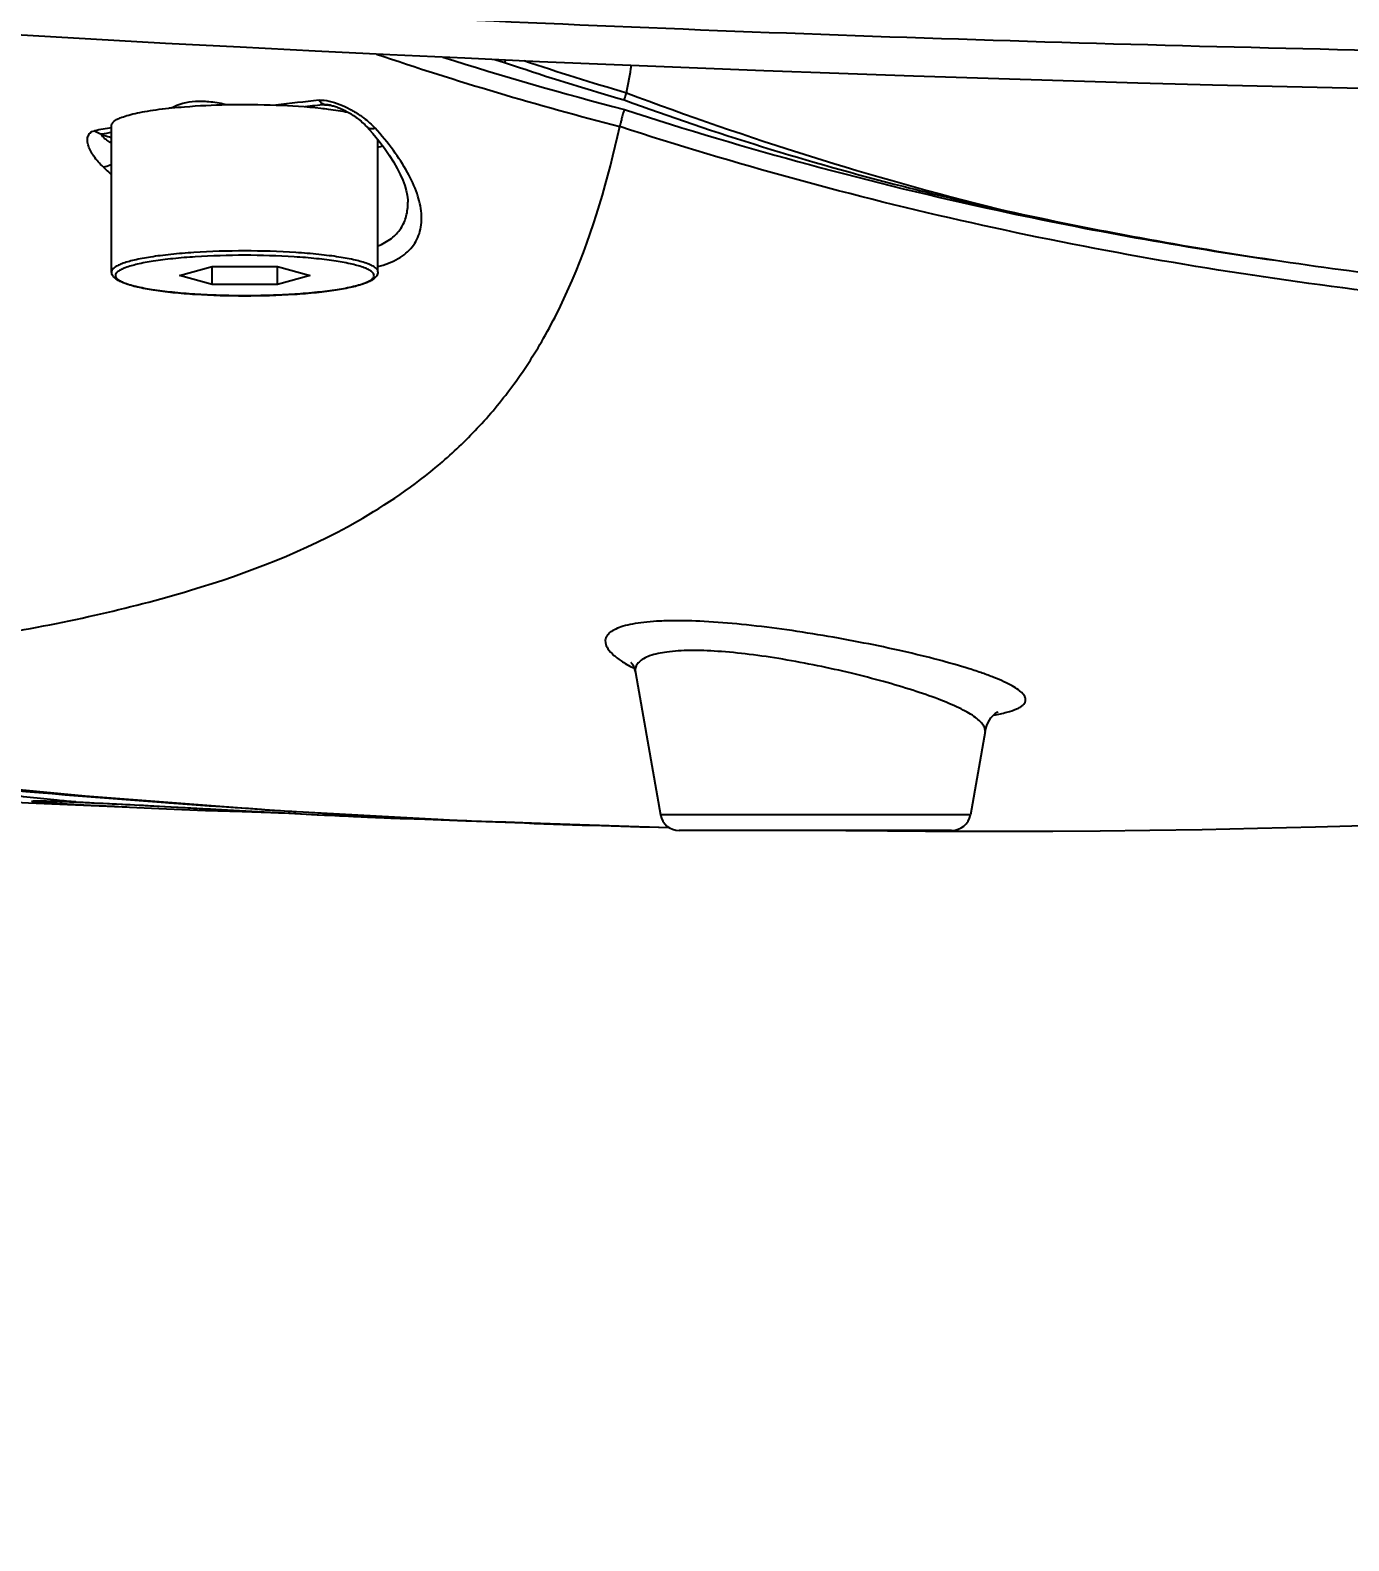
# Model space of a CAD drawing. Header units: millimetres. Extents: x 4086 to 8300, y 123 to 1549.
# Drawn here: x 7015.18 to 7023.85, y 966.24 to 976.17 of the extents above; entities that cross this region are included whole.
import ezdxf

# ---------------------------------------------------------------- set-up
doc = ezdxf.new("R2010")
doc.units = ezdxf.units.MM
doc.layers.add('外形图', color=7, linetype='Continuous')
doc.layers.add('尺寸标注', color=7, linetype='Continuous')
doc.styles.add('思源黑', font='SourceHanSansCN-Normal.ttf')
doc.dimstyles.new('尺寸标注_1_4比例', dxfattribs={"dimtxt": 7, "dimasz": 6, "dimexe": 2, "dimexo": 1.5, "dimgap": 1, "dimtad": 1, "dimdec": 1, "dimlfac": 4, "dimdsep": 46, "dimtxsty": '思源黑', "dimcen": 0.09, "dimadec": 0, "dimazin": 0, "dimtp": 0.01, "dimtm": 0.01, "dimtfac": 1, "dimtdec": 1, "dimtofl": 0, "dimtmove": 0, "dimatfit": 3, "dimfxl": 1, "dimtolj": 1, "dimarcsym": 0})

# ---------------------------------------------------------------- blocks, each defined once
blk = doc.blocks.new('*D803')
at = {"layer": 'Defpoints', "color": 0}
for p in [(7012.2174, 979.0587), (7029.0924, 964.7257), (7029.0924, 958.6171)]:
    blk.add_point(p, dxfattribs=at)
at = {"layer": '尺寸标注', "color": 0, "lineweight": -2}
for p, q in [((7012.2174, 977.5587), (7012.2174, 956.6171)), ((7029.0924, 963.2257), (7029.0924, 956.6171)), ((7018.2174, 958.6171), (7023.0924, 958.6171)), ((7029.0924, 958.6171), (7054.6129, 958.6171))]:
    blk.add_line(p, q, dxfattribs=at)
at = {"layer": '尺寸标注', "color": 0}
for points in [[(7018.2174, 959.6171), (7018.2174, 957.6171), (7012.2174, 958.6171)], [(7023.0924, 957.6171), (7023.0924, 959.6171), (7029.0924, 958.6171)]]:
    blk.add_solid(points, dxfattribs=at)
at = {"layer": '尺寸标注', "color": 0, "insert": (7044.9777, 963.2415), "char_height": 7, "attachment_point": 5, "style": '思源黑'}
blk.add_mtext('\\A1;67.5', dxfattribs=at)

msp = doc.modelspace()

# ---------------------------------------------------------------- linework, layer by layer
at = {"layer": '外形图'}
for p, q in [((7018.2363, 975.9786), (7018.2999, 975.958)), ((7018.2999, 975.958), (7018.3984, 975.9249)), ((7015.7174, 974.5821), (7015.7174, 975.5451)), ((7017.3929, 975.5368), (7017.4341, 975.4905)), ((7017.4674, 974.5821), (7017.4674, 975.45)), ((7016.1624, 974.5574), (7016.3774, 974.6156)), ((7016.3774, 974.6156), (7016.8074, 974.6156)), ((7016.3774, 974.4991), (7016.3774, 974.6156)), ((7016.8074, 974.6156), (7017.0224, 974.5574)), ((7016.8074, 974.4991), (7016.8074, 974.6156)), ((7016.3774, 974.4991), (7016.1624, 974.5574)), ((7016.8074, 974.4991), (7016.3774, 974.4991)), ((7017.0224, 974.5574), (7016.8074, 974.4991)), ((7018.9618, 972.1603), (7018.9622, 972.1432)), ((7019.1517, 971.9755), (7019.1563, 971.9609)), ((7019.1563, 971.9609), (7019.1593, 971.947)), ((7019.1582, 971.9646), (7019.1594, 971.9468)), ((7019.1594, 971.9468), (7019.3242, 971.0119)), ((7021.457, 971.5586), (7021.3606, 971.0119)), ((7015.2252, 971.1029), (7015.2296, 971.103)), ((7015.2296, 971.103), (7015.2349, 971.103)), ((7015.2349, 971.103), (7015.2412, 971.103)), ((7015.2412, 971.103), (7015.2484, 971.103)), ((7015.2484, 971.103), (7015.2568, 971.103)), ((7015.2568, 971.103), (7015.2715, 971.1028)), ((7015.2715, 971.1028), (7015.2896, 971.1024)), ((7015.2896, 971.1024), (7015.3111, 971.1019)), ((7015.3111, 971.1019), (7015.3459, 971.101)), ((7015.3459, 971.101), (7015.4006, 971.0991)), ((7015.4006, 971.0991), (7015.4555, 971.097)), ((7015.4815, 971.0961), (7015.4842, 971.096)), ((7015.4815, 971.096), (7015.4843, 971.0959)), ((7015.5852, 971.0914), (7015.7034, 971.0857)), ((7015.7034, 971.0857), (7015.8335, 971.0791)), ((7015.8335, 971.0791), (7015.9739, 971.0716)), ((7015.8832, 971.0589), (7016.027, 971.0529)), ((7016.027, 971.0529), (7016.1783, 971.047)), ((7016.1783, 971.047), (7016.3349, 971.0411)), ((7016.3349, 971.0411), (7016.5755, 971.0325)), ((7016.519, 971.0416), (7016.7619, 971.0285)), ((7016.5755, 971.0325), (7016.8889, 971.0218)), ((7016.7619, 971.0285), (7016.9213, 971.0201)), ((7016.9213, 971.0201), (7017.0689, 971.0126)), ((7017.0689, 971.0126), (7017.1978, 971.0063)), ((7017.1978, 971.0063), (7017.3105, 971.0011)), ((7017.3105, 971.0011), (7017.4519, 970.9948)), ((7017.4519, 970.9948), (7017.5652, 970.9902)), ((7021.3606, 971.0119), (7019.3242, 971.0119)), ((7017.5652, 970.9902), (7017.776, 970.9824)), ((7021.2375, 970.9086), (7019.4473, 970.9086)), ((7020.543, 970.9086), (7020.8166, 970.9061))]:
    msp.add_line(p, q, dxfattribs=at)
for points in [[(7015.0885, 976.1412), (7015.58, 976.1131), (7016.0716, 976.086), (7016.5631, 976.0598), (7017.0547, 976.0347), (7017.5462, 976.0106), (7018.0378, 975.9875), (7018.5293, 975.9654), (7019.0208, 975.9443), (7019.5123, 975.9242), (7020.0038, 975.9051), (7020.4953, 975.887), (7020.9867, 975.87), (7021.4781, 975.8539), (7021.9695, 975.8388), (7022.4608, 975.8248), (7022.9521, 975.8117), (7023.4434, 975.7997), (7023.9346, 975.7886)], [(7017.1396, 975.6794), (7017.1431, 975.679), (7017.1476, 975.6783), (7017.1524, 975.6775), (7017.1576, 975.6764), (7017.1631, 975.6752), (7017.1689, 975.6738), (7017.1749, 975.6721), (7017.1813, 975.6702), (7017.1879, 975.6681), (7017.1949, 975.6658), (7017.2021, 975.6631), (7017.2096, 975.6603), (7017.2173, 975.6572), (7017.2251, 975.6539), (7017.2331, 975.6503), (7017.2411, 975.6466), (7017.2493, 975.6426), (7017.2575, 975.6384), (7017.2657, 975.634)], [(7017.2657, 975.634), (7017.2741, 975.6293), (7017.2824, 975.6245), (7017.2908, 975.6194), (7017.2991, 975.6142), (7017.3075, 975.6087), (7017.3158, 975.6031), (7017.3241, 975.5972), (7017.3324, 975.5911), (7017.3406, 975.5848), (7017.3487, 975.5783), (7017.3568, 975.5715), (7017.3648, 975.5645), (7017.3726, 975.5573), (7017.3803, 975.5498), (7017.3879, 975.5421), (7017.3929, 975.5368)], [(7017.4341, 975.4905), (7017.4741, 975.442), (7017.5101, 975.3946), (7017.5421, 975.3486), (7017.5701, 975.3043), (7017.5941, 975.262), (7017.6142, 975.2219), (7017.6306, 975.1841), (7017.6435, 975.1486), (7017.653, 975.1155), (7017.6595, 975.0846), (7017.6631, 975.056), (7017.6639, 975.0395)], [(7019.1336, 972.01), (7019.132, 972.0115), (7019.134, 972.009)], [(7019.134, 972.009), (7019.1374, 972.0044), (7019.1418, 971.9973), (7019.1467, 971.9877), (7019.1517, 971.9755)], [(7021.4571, 971.5588), (7021.4613, 971.5776), (7021.4683, 971.5988), (7021.4768, 971.6178), (7021.4863, 971.6344), (7021.4962, 971.6485), (7021.5059, 971.6601), (7021.5151, 971.6694), (7021.5234, 971.6768), (7021.5306, 971.6824), (7021.5366, 971.6864), (7021.5408, 971.6889), (7021.5428, 971.6899)], [(7011.3137, 971.6462), (7011.7458, 971.5793), (7013.0482, 971.4016), (7014.3081, 971.2545), (7015.5438, 971.1357), (7016.7734, 971.0431), (7018.0198, 970.975), (7019.3108, 970.9304), (7019.3794, 970.9288)], [(7014.1994, 971.1373), (7014.4306, 971.126), (7014.6703, 971.1144), (7014.9172, 971.1027), (7015.1701, 971.0909), (7015.4273, 971.0791), (7015.6876, 971.0675), (7015.8832, 971.0589)], [(7015.2174, 971.1026), (7015.2175, 971.1026), (7015.2178, 971.1027), (7015.2184, 971.1027), (7015.2192, 971.1027), (7015.2204, 971.1028), (7015.2218, 971.1028), (7015.2234, 971.1029), (7015.2252, 971.1029)], [(7015.4555, 971.097), (7015.5312, 971.0938), (7015.5852, 971.0914)], [(7015.9739, 971.0716), (7016.1999, 971.0593), (7016.2783, 971.0549), (7016.3579, 971.0505), (7016.519, 971.0416)], [(7017.776, 970.9824), (7018.046, 970.9731), (7018.3074, 970.9645), (7018.4763, 970.9593)], [(7020.8166, 970.9061), (7021.0652, 970.9045), (7021.3291, 970.9037), (7021.6084, 970.9037), (7021.9032, 970.9048), (7022.2135, 970.907), (7022.5402, 970.9107), (7022.8847, 970.9159), (7023.2479, 970.923), (7023.6294, 970.9322), (7024.028, 970.9436)]]:
    msp.add_lwpolyline(points, dxfattribs=at)
for centre, radius, start, end in [((7024.7896, 997.7076), 22.9001, 251.32659, 255.50089), ((7024.8136, 997.7594), 22.8396, 252.36126, 255.47895), ((7024.9078, 995.5259), 20.6018, 251.66527, 253.62784), ((7023.9554, 992.6352), 17.61, 251.60569, 253.94856), ((7007.3897, 978.049), 11.9326, 348.93812, 349.81737), ((7020.6047, 942.5179), 33.3782, 96.06106, 96.55093), ((7020.7526, 940.53), 35.338, 95.90337, 96.11359), ((7016.7728, 972.0431), 3.6539, 84.2372, 84.57954), ((7016.7594, 971.9095), 3.7881, 83.98464, 84.23752), ((7026.9116, 996.4381), 22.1052, 249.30701, 255.93875), ((7016.4415, 972.452), 3.2243, 95.8951, 96.21547), ((7026.7989, 999.2898), 24.8665, 251.93257, 257.78802), ((7017.3076, 966.1465), 9.5161, 99.62178, 100.30294), ((7017.4502, 965.4546), 10.1912, 99.79232, 100.16145), ((7017.1978, 976.5937), 1.2218, 282.76758, 284.27176), ((7016.9211, 976.5615), 1.803, 225.67383, 228.10868), ((7027.1866, 1001.1226), 26.7398, 257.80677, 261.78294), ((7020.6108, 1033.4244), 62.4997, 266.414598, 266.598469), ((7019.4473, 971.0336), 0.125, 190, 270), ((7021.2375, 971.0336), 0.125, 270, 350)]:
    msp.add_arc(centre, radius, start, end, dxfattribs=at)
for points, knots in [([(7043.5726, 976.4199), (7041.1623, 976.2745), (7037.5431, 976.1108), (7032.7147, 976.0015), (7029.0924, 975.9742), (7025.4702, 976.0015), (7020.6418, 976.1108), (7017.0226, 976.2745), (7014.6122, 976.4199)], [0, 0, 0, 0, 0.249996, 0.374998, 0.5, 0.625002, 0.750004, 1, 1, 1, 1]), ([(7018.3053, 975.9753), (7018.3045, 975.9728), (7018.3031, 975.9686), (7018.3015, 975.9636), (7018.3006, 975.9607), (7018.3001, 975.9592), (7018.3001, 975.9586), (7018.2998, 975.958), (7018.2999, 975.958)], [0, 0, 0, 0, 0.433432, 0.746678, 0.857057, 0.936164, 0.983798, 1, 1, 1, 1]), ([(7016.1103, 975.6593), (7016.1388, 975.6622), (7016.261, 975.6732), (7016.3836, 975.6788), (7016.4777, 975.6808)], [0, 0, 0, 0, 0.233041, 1, 1, 1, 1]), ([(7016.1106, 975.6593), (7016.1568, 975.688), (7016.2477, 975.7072), (7016.3722, 975.7025), (7016.442, 975.6897), (7016.4778, 975.6809)], [0, 0, 0, 0, 0.435599, 0.70563, 1, 1, 1, 1]), ([(7016.4777, 975.6808), (7016.5848, 975.683), (7016.7901, 975.6813), (7016.995, 975.668), (7017.0924, 975.6574)], [0, 0, 0, 0, 0.522121, 1, 1, 1, 1]), ([(7017.0803, 975.7095), (7017.1027, 975.7119), (7017.15, 975.7055), (7017.2178, 975.684), (7017.2836, 975.6533), (7017.3248, 975.6283), (7017.3444, 975.6149)], [0, 0, 0, 0, 0.237032, 0.492981, 0.749701, 1, 1, 1, 1]), ([(7017.0803, 975.7095), (7017.083, 975.7058), (7017.0929, 975.6934), (7017.1068, 975.6832), (7017.1179, 975.6806)], [0, 0, 0, 0, 0.287104, 1, 1, 1, 1]), ([(7019.0862, 975.7117), (7019.0878, 975.7172), (7019.0904, 975.7248), (7019.0935, 975.735), (7019.0962, 975.7422), (7019.0978, 975.751), (7019.1023, 975.7556), (7019.1033, 975.7587)], [0, 0, 0, 0, 0.343592, 0.479702, 0.634549, 0.807383, 1, 1, 1, 1]), ([(7019.0862, 975.7117), (7019.6863, 975.4909), (7020.5032, 975.2391), (7021.3327, 975.0415), (7021.541, 974.9953)], [0, 0, 0, 0, 0.749845, 1, 1, 1, 1]), ([(7015.7174, 975.5451), (7015.7174, 975.5588), (7015.7412, 975.5789), (7015.7764, 975.5952), (7015.8201, 975.6102), (7015.8741, 975.6238), (7015.9386, 975.6365), (7016.0125, 975.648), (7016.0649, 975.6544), (7016.0924, 975.6574)], [0, 0, 0, 0, 0.102575, 0.189436, 0.30278, 0.442175, 0.606244, 0.792999, 1, 1, 1, 1]), ([(7017.0924, 975.6574), (7017.1087, 975.6556), (7017.1682, 975.6487), (7017.2275, 975.6398), (7017.2703, 975.6316)], [0, 0, 0, 0, 0.27256, 1, 1, 1, 1]), ([(7017.3444, 975.6149), (7017.3543, 975.6082), (7017.3915, 975.5813), (7017.426, 975.5505), (7017.4489, 975.5255)], [0, 0, 0, 0, 0.261599, 1, 1, 1, 1]), ([(7019.0869, 975.6494), (7019.0838, 975.639), (7019.0777, 975.6186), (7019.0706, 975.5933), (7019.0659, 975.576), (7019.0635, 975.5667), (7019.0617, 975.5602), (7019.0602, 975.5539), (7019.0592, 975.5478), (7019.0569, 975.5424), (7019.0551, 975.5391), (7019.0547, 975.5374)], [0, 0, 0, 0, 0.277776, 0.54892, 0.676279, 0.736949, 0.79522, 0.851024, 0.904068, 0.953662, 1, 1, 1, 1]), ([(7015.6613, 975.2717), (7015.6391, 975.2933), (7015.6014, 975.3356), (7015.5676, 975.395), (7015.5573, 975.4401), (7015.5589, 975.4704), (7015.5714, 975.4924), (7015.5884, 975.5047), (7015.5995, 975.508), (7015.6056, 975.5091)], [0, 0, 0, 0, 0.317138, 0.578953, 0.689279, 0.788066, 0.883424, 0.936576, 1, 1, 1, 1]), ([(7015.6522, 975.4859), (7015.648, 975.4865), (7015.6308, 975.4904), (7015.6151, 975.5), (7015.6051, 975.5089)], [0, 0, 0, 0, 0.23832, 1, 1, 1, 1]), ([(7015.7174, 975.4272), (7015.7087, 975.4323), (7015.6929, 975.4423), (7015.6725, 975.4574), (7015.659, 975.4703), (7015.6524, 975.4791), (7015.651, 975.4845), (7015.6522, 975.4859)], [0, 0, 0, 0, 0.332648, 0.618878, 0.849623, 0.937722, 1, 1, 1, 1]), ([(7015.6522, 975.486), (7015.657, 975.4841), (7015.6783, 975.4762), (7015.7001, 975.4698), (7015.717, 975.4652)], [0, 0, 0, 0, 0.224803, 1, 1, 1, 1]), ([(7017.3321, 972.9419), (7017.5241, 973.0507), (7017.8014, 973.2405), (7018.129, 973.5521), (7018.3587, 973.8278), (7018.5694, 974.1529), (7018.8448, 974.7118), (7018.9802, 975.1919), (7019.0563, 975.5369)], [0, 0, 0, 0, 0.205605, 0.310669, 0.420647, 0.539129, 0.670854, 1, 1, 1, 1]), ([(7017.3929, 975.5368), (7017.3988, 975.5304), (7017.418, 975.5212), (7017.4382, 975.5231), (7017.4489, 975.5255)], [0, 0, 0, 0, 0.445308, 1, 1, 1, 1]), ([(7017.4677, 974.6163), (7017.5139, 974.6279), (7017.5978, 974.6583), (7017.6831, 974.7272), (7017.7254, 974.7934), (7017.7527, 974.866), (7017.7587, 974.971), (7017.7268, 975.1035), (7017.6622, 975.2429), (7017.5682, 975.3865), (7017.4913, 975.4791), (7017.4489, 975.5255)], [0, 0, 0, 0, 0.125092, 0.231125, 0.280611, 0.329865, 0.433371, 0.550636, 0.684572, 0.834896, 1, 1, 1, 1]), ([(7038.0136, 975.523), (7037.6287, 975.4142), (7036.855, 975.2096), (7035.2936, 974.8573), (7033.3189, 974.5234), (7030.9281, 974.2813), (7028.5268, 974.1854), (7026.1239, 974.2359), (7023.73, 974.4524), (7021.3624, 974.8659), (7019.8164, 975.2886), (7019.0563, 975.5368)], [0, 0, 0, 0, 0.062473, 0.124961, 0.249957, 0.374991, 0.500043, 0.625094, 0.750126, 0.875106, 1, 1, 1, 1]), ([(7015.6612, 975.2716), (7015.6657, 975.2718), (7015.6854, 975.2742), (7015.7042, 975.2822), (7015.7174, 975.2899)], [0, 0, 0, 0, 0.225082, 1, 1, 1, 1]), ([(7021.541, 974.9953), (7022.1225, 974.8664), (7023.2949, 974.6493), (7025.0704, 974.4373), (7026.8553, 974.3267), (7028.6435, 974.3063), (7030.4306, 974.3692), (7032.8059, 974.5629), (7034.5756, 974.8375), (7035.7407, 975.0846)], [0, 0, 0, 0, 0.124972, 0.249977, 0.375003, 0.500038, 0.625072, 0.750097, 1, 1, 1, 1]), ([(7017.4676, 974.7524), (7017.4988, 974.7648), (7017.5559, 974.7952), (7017.6217, 974.8635), (7017.6585, 974.9479), (7017.6644, 975.0087), (7017.6639, 975.0395)], [0, 0, 0, 0, 0.270935, 0.51437, 0.750826, 1, 1, 1, 1]), ([(7017.4674, 974.5821), (7017.4674, 974.5926), (7017.4528, 974.6091), (7017.4281, 974.6232), (7017.3846, 974.6418), (7017.3116, 974.6613), (7017.2266, 974.677), (7017.1459, 974.6884), (7017.0513, 974.6993), (7016.8665, 974.7143), (7016.5924, 974.7221), (7016.3184, 974.7143), (7016.1336, 974.6993), (7016.039, 974.6884), (7015.9583, 974.677), (7015.8732, 974.6613), (7015.8002, 974.6418), (7015.7568, 974.6232), (7015.7321, 974.6091), (7015.7174, 974.5926), (7015.7174, 974.5821)], [0, 0, 0, 0, 0.017468, 0.031084, 0.048561, 0.095198, 0.156518, 0.19209, 0.230524, 0.314555, 0.5, 0.685445, 0.769476, 0.80791, 0.843482, 0.904802, 0.951439, 0.968916, 0.982532, 1, 1, 1, 1]), ([(7017.4424, 974.5574), (7017.4424, 974.5676), (7017.4282, 974.5836), (7017.4042, 974.5974), (7017.362, 974.6154), (7017.2911, 974.6344), (7017.2084, 974.6496), (7017.13, 974.6606), (7017.0382, 974.6712), (7016.8586, 974.6858), (7016.5924, 974.6934), (7016.3262, 974.6858), (7016.1467, 974.6712), (7016.0548, 974.6606), (7015.9764, 974.6496), (7015.8938, 974.6344), (7015.8229, 974.6154), (7015.7807, 974.5974), (7015.7566, 974.5836), (7015.7424, 974.5676), (7015.7424, 974.5574)], [0, 0, 0, 0, 0.017468, 0.031084, 0.048561, 0.095198, 0.156518, 0.19209, 0.230524, 0.314555, 0.5, 0.685445, 0.769476, 0.80791, 0.843482, 0.904802, 0.951439, 0.968916, 0.982532, 1, 1, 1, 1]), ([(7017.4674, 974.5821), (7017.4674, 974.5731), (7017.4618, 974.5554), (7017.4425, 974.5358), (7017.4176, 974.5206), (7017.3867, 974.5073), (7017.3494, 974.495), (7017.2868, 974.4788), (7017.1929, 974.4615), (7017.064, 974.4453), (7016.9172, 974.4332), (7016.758, 974.4258), (7016.5924, 974.4232), (7016.4269, 974.4258), (7016.2677, 974.4332), (7016.1209, 974.4453), (7015.9919, 974.4615), (7015.898, 974.4788), (7015.8355, 974.495), (7015.7981, 974.5073), (7015.7673, 974.5206), (7015.7423, 974.5358), (7015.7231, 974.5554), (7015.7174, 974.5731), (7015.7174, 974.5821)], [0, 0, 0, 0, 0.01459, 0.028692, 0.044092, 0.062168, 0.083506, 0.108275, 0.167846, 0.239449, 0.32069, 0.40863, 0.5, 0.591371, 0.679311, 0.760552, 0.832154, 0.891725, 0.916494, 0.937832, 0.955908, 0.971308, 0.98541, 1, 1, 1, 1]), ([(7015.7424, 974.5574), (7015.7424, 974.5472), (7015.7566, 974.5311), (7015.7807, 974.5174), (7015.8229, 974.4993), (7015.8938, 974.4804), (7015.9764, 974.4651), (7016.0548, 974.4541), (7016.1467, 974.4435), (7016.3262, 974.4289), (7016.5924, 974.4213), (7016.8586, 974.4289), (7017.0382, 974.4435), (7017.13, 974.4541), (7017.2084, 974.4651), (7017.2911, 974.4804), (7017.362, 974.4993), (7017.4042, 974.5174), (7017.4282, 974.5311), (7017.4424, 974.5472), (7017.4424, 974.5574)], [0, 0, 0, 0, 0.017468, 0.031084, 0.048561, 0.095198, 0.156518, 0.19209, 0.230524, 0.314555, 0.5, 0.685445, 0.769476, 0.80791, 0.843482, 0.904802, 0.951439, 0.968916, 0.982532, 1, 1, 1, 1]), ([(7011.7949, 971.8661), (7012.3428, 971.9003), (7013.1474, 971.9606), (7014.192, 972.078), (7014.9168, 972.1839), (7015.5956, 972.3145), (7016.411, 972.5234), (7016.9878, 972.7467), (7017.3321, 972.9419)], [0, 0, 0, 0, 0.289948, 0.426079, 0.555188, 0.676814, 0.790925, 1, 1, 1, 1]), ([(7021.7233, 971.7611), (7021.7248, 971.7686), (7021.7221, 971.7867), (7021.704, 971.8113), (7021.6743, 971.8362), (7021.6323, 971.8621), (7021.5784, 971.8889), (7021.5128, 971.9165), (7021.4363, 971.9447), (7021.3147, 971.9846), (7021.1408, 972.0338), (7020.9103, 972.0899), (7020.6578, 972.1433), (7020.3924, 972.1918), (7020.1242, 972.2331), (7019.8635, 972.2646), (7019.6208, 972.2841), (7019.4343, 972.2893), (7019.3019, 972.285), (7019.2174, 972.2782), (7019.1441, 972.2676), (7019.0825, 972.2534), (7019.033, 972.2358), (7018.9958, 972.2148), (7018.9707, 972.1899), (7018.9629, 972.1698), (7018.9618, 972.1603)], [0, 0, 0, 0, 0.007874, 0.017757, 0.030896, 0.047776, 0.068501, 0.093001, 0.12114, 0.152705, 0.225034, 0.307584, 0.397454, 0.491412, 0.585976, 0.677506, 0.76237, 0.837173, 0.869878, 0.899087, 0.924593, 0.946284, 0.964215, 0.978613, 0.990116, 1, 1, 1, 1]), ([(7018.9622, 972.1432), (7018.9644, 972.1291), (7018.9794, 972.0984), (7019.0192, 972.057), (7019.0781, 972.0142), (7019.1251, 971.9879), (7019.1516, 971.9744)], [0, 0, 0, 0, 0.164148, 0.380065, 0.657853, 1, 1, 1, 1]), ([(7021.457, 971.5586), (7021.4584, 971.5662), (7021.4567, 971.5839), (7021.4421, 971.6091), (7021.4174, 971.6346), (7021.3825, 971.6609), (7021.3377, 971.6881), (7021.2603, 971.7278), (7021.1415, 971.7771), (7020.9759, 971.8341), (7020.7851, 971.8905), (7020.5758, 971.9442), (7020.3552, 971.9932), (7020.1314, 972.0352), (7019.9128, 972.0675), (7019.7086, 972.0879), (7019.5275, 972.0946), (7019.3774, 972.0864), (7019.2746, 972.0665), (7019.2144, 972.0404), (7019.1837, 972.019), (7019.1638, 971.9935), (7019.1587, 971.974), (7019.1582, 971.9646)], [0, 0, 0, 0, 0.009407, 0.020607, 0.03477, 0.052388, 0.073606, 0.098394, 0.158091, 0.229813, 0.311286, 0.39984, 0.492484, 0.585936, 0.676657, 0.760974, 0.83534, 0.896788, 0.943561, 0.961505, 0.976253, 0.988633, 1, 1, 1, 1]), ([(7021.5144, 971.6683), (7021.5433, 971.6731), (7021.5942, 971.6833), (7021.6524, 971.7015), (7021.6871, 971.7189), (7021.7092, 971.7344), (7021.7212, 971.7503), (7021.7233, 971.7611)], [0, 0, 0, 0, 0.371332, 0.656904, 0.768312, 0.860482, 1, 1, 1, 1]), ([(7016.7023, 971.047), (7015.784, 971.1046), (7013.9497, 971.2613), (7012.1241, 971.4969), (7011.2137, 971.6305)], [0, 0, 0, 0, 0.499996, 1, 1, 1, 1]), ([(7011.3165, 971.6439), (7011.9838, 971.5424), (7013.3213, 971.3573), (7015.3351, 971.1423), (7017.3552, 970.9969), (7018.7045, 970.9449), (7019.3792, 970.9287)], [0, 0, 0, 0, 0.250002, 0.500002, 0.75, 1, 1, 1, 1]), ([(7015.4815, 971.096), (7015.4407, 971.0996), (7015.2824, 971.1144), (7015.1243, 971.1319), (7015.0073, 971.1468)], [0, 0, 0, 0, 0.257764, 1, 1, 1, 1]), ([(7015.1932, 971.101), (7015.1932, 971.1016), (7015.1961, 971.102), (7015.1997, 971.1026), (7015.2077, 971.1029), (7015.2135, 971.1031), (7015.2169, 971.1032)], [0, 0, 0, 0, 0.06819, 0.255167, 0.565721, 1, 1, 1, 1]), ([(7015.2163, 971.0967), (7015.2129, 971.0971), (7015.2073, 971.0978), (7015.1997, 971.0989), (7015.196, 971.0999), (7015.1933, 971.1005), (7015.1932, 971.101)], [0, 0, 0, 0, 0.428235, 0.736903, 0.926288, 1, 1, 1, 1]), ([(7015.8177, 971.0617), (7015.7456, 971.0649), (7015.6144, 971.071), (7015.4399, 971.0801), (7015.3116, 971.0884), (7015.2422, 971.0937), (7015.2163, 971.0967)], [0, 0, 0, 0, 0.359706, 0.653621, 0.869954, 1, 1, 1, 1]), ([(7015.2169, 971.1032), (7015.2494, 971.1037), (7015.3376, 971.1015), (7015.4258, 971.0983), (7015.4815, 971.096)], [0, 0, 0, 0, 0.367585, 1, 1, 1, 1]), ([(7015.4842, 971.096), (7015.642, 971.0893), (7015.9979, 971.0707), (7016.554, 971.0394), (7017.1165, 971.0095), (7017.4811, 970.9932), (7017.6452, 970.9871)], [0, 0, 0, 0, 0.21892, 0.494079, 0.772261, 1, 1, 1, 1])]:
    msp.add_open_spline(points, degree=3, knots=knots, dxfattribs=at)
msp.add_open_spline([(7017.1179, 975.6806), (7017.1251, 975.6806), (7017.1324, 975.6801), (7017.1396, 975.6794)], degree=3, dxfattribs=at)

# ---------------------------------------------------------------- dimensions: what is measured, and where the dimension line sits
at = {"layer": '尺寸标注'}
dim = msp.add_linear_dim(base=(7029.0924, 958.6171), p1=(7012.2174, 979.0587), p2=(7029.0924, 964.7257), dimstyle='尺寸标注_1_4比例', dxfattribs=at)
dim.commit()
dim.dimension.update_dxf_attribs({"geometry": '*D803', "text_midpoint": (7044.9777, 958.6171), "dimtype": 160})

doc.saveas('drawing.dxf')
